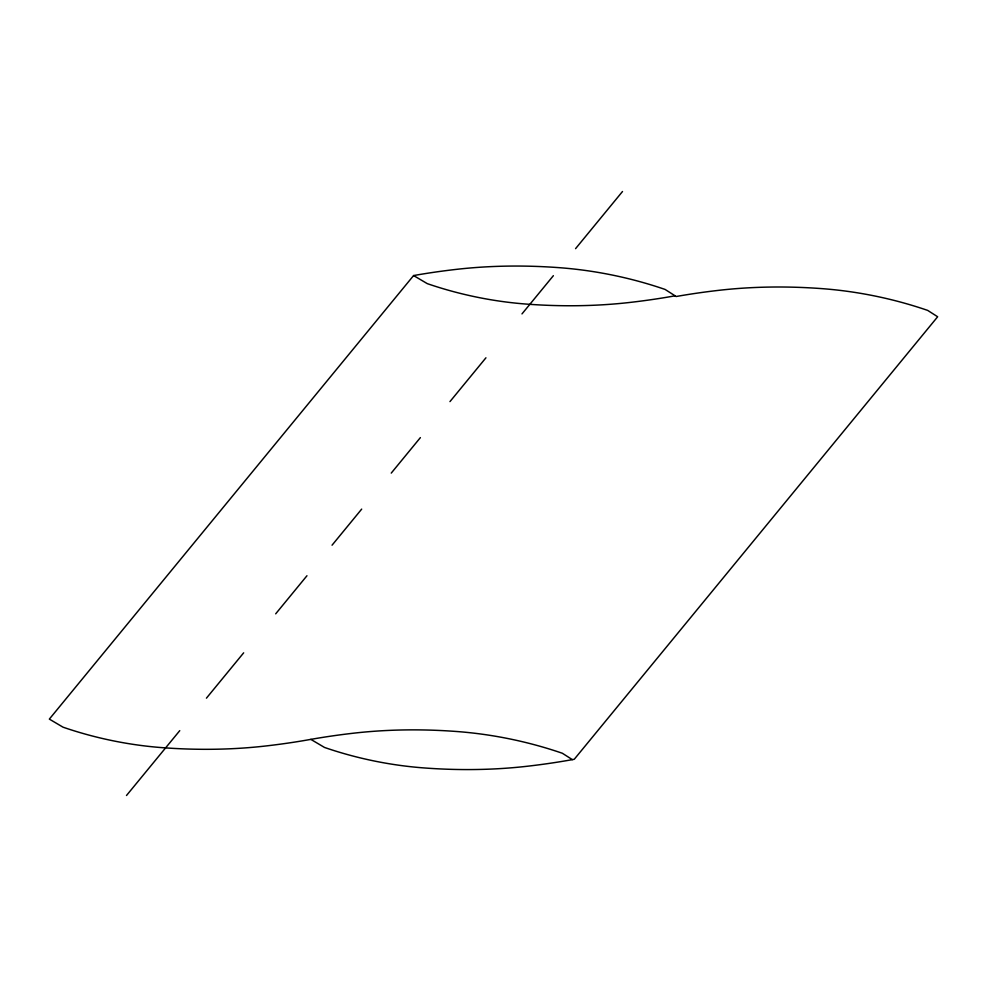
<?xml version="1.0" encoding="UTF-8"?>
<svg xmlns="http://www.w3.org/2000/svg" width="987" height="987" viewBox="0 0 987 987"><rect width="100%" height="100%" fill="white"/><g stroke="black" fill="none" stroke-linecap="round" stroke-linejoin="round"><path stroke-width="1.48" d="M310.843 739.374L324.501 747.443A239.94 143.066 12.1 0 0 423.583 767.898A375.788 224.061 12.1 0 0 527.095 766.27A567.722 338.492 12.1 0 0 574.249 759.287L937.65 316.765L927.681 310.399A254.782 151.912 12.1 0 0 822.467 288.673A375.788 224.061 12.1 0 0 718.955 290.314A567.722 338.492 12.1 0 0 676.157 296.507L665.115 289.45A254.782 151.912 12.1 0 0 559.9 267.724A375.788 224.061 12.1 0 0 456.389 269.365A567.722 338.492 12.1 0 0 413.59 275.558L49.35 719.104L63.008 727.172A239.94 143.066 12.1 0 0 162.09 747.64A375.788 224.061 12.1 0 0 265.602 745.999A567.722 338.492 12.1 0 0 310.843 739.374A567.722 338.492 12.1 0 1 353.642 733.181A375.788 224.061 12.1 0 1 457.154 731.54A254.782 151.912 12.1 0 1 562.368 753.266L572.337 759.632M126.496 795.497L179.757 730.651M206.431 698.167L243.666 652.826M275.694 613.828L306.957 575.742M332.051 545.194L361.686 509.107M391.247 473.106L420.388 437.611M449.961 401.61L485.937 357.8M521.987 313.903L553.374 275.681M575.569 248.65L622.501 191.503M413.59 275.558L427.26 283.627A239.94 143.066 12.1 0 0 526.342 304.082A375.788 224.061 12.1 0 0 629.854 302.441A567.722 338.492 12.1 0 0 675.083 295.816"/></g></svg>
